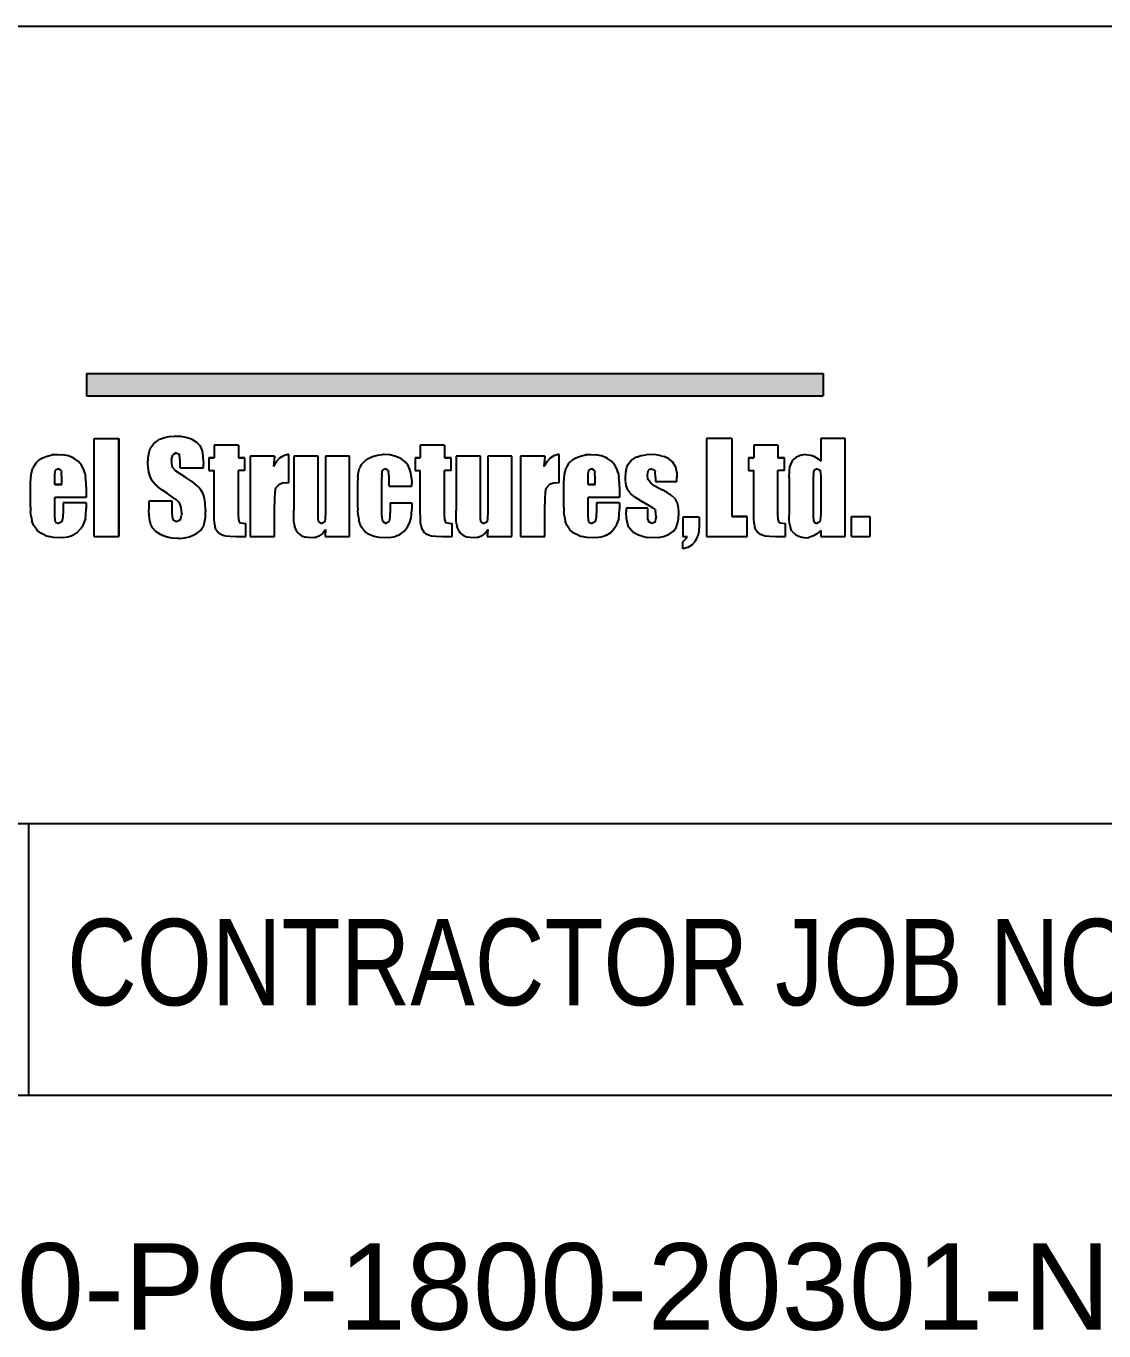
# Model space of a CAD drawing. Header units: millimetres. Extents: x -74 to 521, y -177 to 244.
# Drawn here: x 469.88 to 486.56, y -98.17 to -77.99 of the extents above; entities that cross this region are included whole.
import ezdxf

# ---------------------------------------------------------------- set-up
doc = ezdxf.new("R2010")
doc.units = ezdxf.units.MM
doc.styles.add('Arial', font='ARIAL.TTF', dxfattribs={"height": 0.2})

# ---------------------------------------------------------------- blocks, each defined once
blk = doc.blocks.new('Unknown-251777438-5458')
at = {"linetype": 'Continuous'}
for points in [[(470.816, -83.364), (470.816, -83.707), (482.215, -83.364)], [(470.816, -83.707), (482.215, -83.707), (482.215, -83.364)]]:
    blk.add_hatch(color=3, dxfattribs=at).paths.add_polyline_path(points)
at = {"color": 7, "linetype": 'Continuous'}
for p, q in [((426.831, -77.989), (506.016, -77.989)), ((426.834, -77.989), (506.016, -77.989)), ((426.809, -90.324), (506.016, -90.324)), ((469.921, -94.529), (469.921, -90.324)), ((426.809, -94.529), (506.016, -94.529))]:
    blk.add_line(p, q, dxfattribs=at)
at = {"color": 3, "linetype": 'Continuous'}
for p, q in [((470.816, -83.364), (482.215, -83.364)), ((470.816, -83.364), (470.816, -83.707)), ((482.215, -83.364), (482.215, -83.707)), ((470.816, -83.707), (482.215, -83.707)), ((470.931, -85.882), (470.931, -84.366)), ((470.931, -84.366), (471.316, -84.366)), ((471.316, -84.366), (471.316, -85.882)), ((471.316, -85.882), (471.316, -84.366)), ((471.316, -84.366), (471.316, -84.366)), ((471.316, -85.882), (471.316, -84.366)), ((471.951, -84.379), (472.019, -84.355)), ((472.019, -84.355), (472.095, -84.339)), ((472.095, -84.339), (472.18, -84.334)), ((472.18, -84.334), (472.275, -84.338)), ((472.189, -84.334), (472.18, -84.334)), ((472.18, -84.334), (472.275, -84.338)), ((472.275, -84.338), (472.189, -84.334)), ((472.353, -84.351), (472.275, -84.338)), ((472.423, -84.372), (472.353, -84.351)), ((480.798, -84.366), (480.408, -84.366)), ((480.408, -84.366), (480.408, -85.882)), ((480.798, -84.366), (480.798, -85.577)), ((482.552, -84.366), (482.176, -84.366)), ((482.176, -84.366), (482.176, -84.718)), ((482.552, -85.882), (482.552, -84.366)), ((471.781, -84.584), (471.801, -84.521)), ((471.801, -84.521), (471.809, -84.506)), ((471.809, -84.506), (471.854, -84.446)), ((471.854, -84.446), (471.916, -84.398)), ((471.916, -84.398), (471.951, -84.379)), ((472.449, -84.383), (472.423, -84.372)), ((472.523, -84.428), (472.449, -84.383)), ((472.575, -84.48), (472.523, -84.428)), ((472.59, -84.508), (472.575, -84.48)), ((472.609, -84.564), (472.59, -84.508)), ((472.619, -84.639), (472.609, -84.564)), ((473.164, -84.473), (472.788, -84.473)), ((472.788, -84.473), (472.788, -84.669)), ((473.164, -84.473), (473.164, -84.669)), ((476.356, -84.473), (475.979, -84.473)), ((475.979, -84.473), (475.979, -84.669)), ((476.356, -84.473), (476.356, -84.669)), ((481.514, -84.473), (481.139, -84.473)), ((481.139, -84.473), (481.139, -84.669)), ((481.514, -84.473), (481.514, -84.669)), ((469.992, -84.811), (470.033, -84.746)), ((470.033, -84.746), (470.089, -84.693)), ((470.089, -84.693), (470.135, -84.666)), ((470.135, -84.666), (470.205, -84.639)), ((470.205, -84.639), (470.28, -84.622)), ((470.28, -84.622), (470.363, -84.617)), ((470.28, -84.622), (470.363, -84.617)), ((470.363, -84.617), (470.28, -84.622)), ((470.363, -84.617), (470.45, -84.622)), ((470.363, -84.617), (470.363, -84.617)), ((470.528, -84.637), (470.45, -84.622)), ((470.596, -84.662), (470.528, -84.637)), ((470.624, -84.677), (470.596, -84.662)), ((470.689, -84.725), (470.624, -84.677)), ((470.739, -84.783), (470.689, -84.725)), ((471.765, -84.76), (471.769, -84.663)), ((471.767, -84.81), (471.765, -84.76)), ((471.769, -84.663), (471.781, -84.584)), ((472.13, -84.692), (472.149, -84.62)), ((472.13, -84.692), (472.13, -84.708)), ((472.14, -84.793), (472.13, -84.708)), ((472.202, -84.591), (472.149, -84.62)), ((472.202, -84.591), (472.248, -84.612)), ((472.248, -84.612), (472.254, -84.625)), ((472.262, -84.712), (472.254, -84.625)), ((472.262, -84.824), (472.262, -84.712)), ((472.624, -84.734), (472.619, -84.639)), ((472.624, -84.734), (472.625, -84.765)), ((472.625, -84.824), (472.625, -84.765)), ((472.708, -84.669), (472.708, -84.865)), ((472.708, -84.669), (472.708, -84.669)), ((472.708, -84.669), (472.788, -84.669)), ((472.788, -84.669), (472.708, -84.669)), ((472.788, -84.669), (472.708, -84.669)), ((473.265, -84.669), (473.164, -84.669)), ((473.164, -84.669), (473.265, -84.669)), ((473.164, -84.669), (473.265, -84.669)), ((473.265, -84.865), (473.265, -84.669)), ((473.265, -84.669), (473.265, -84.669)), ((473.723, -84.639), (473.348, -84.639)), ((473.348, -84.639), (473.348, -85.882)), ((473.723, -84.639), (473.708, -84.802)), ((473.751, -84.728), (473.708, -84.802)), ((473.802, -84.673), (473.751, -84.728)), ((473.862, -84.636), (473.802, -84.673)), ((473.931, -84.618), (473.862, -84.636)), ((473.944, -84.617), (473.931, -84.618)), ((473.944, -85.054), (473.944, -84.617)), ((474.397, -84.639), (474.022, -84.639)), ((474.022, -84.639), (474.022, -85.477)), ((474.397, -85.485), (474.397, -84.639)), ((474.886, -84.639), (474.511, -84.639)), ((474.511, -84.639), (474.511, -85.475)), ((474.886, -85.882), (474.886, -84.639)), ((475.041, -84.823), (475.076, -84.764)), ((475.076, -84.764), (475.133, -84.708)), ((475.133, -84.708), (475.175, -84.68)), ((475.175, -84.68), (475.241, -84.647)), ((475.241, -84.647), (475.315, -84.627)), ((475.315, -84.627), (475.396, -84.617)), ((475.426, -84.617), (475.396, -84.617)), ((475.51, -84.622), (475.426, -84.617)), ((475.586, -84.639), (475.51, -84.622)), ((475.654, -84.667), (475.586, -84.639)), ((475.677, -84.68), (475.654, -84.667)), ((475.743, -84.729), (475.677, -84.68)), ((475.791, -84.788), (475.743, -84.729)), ((475.899, -84.669), (475.899, -84.865)), ((475.899, -84.669), (475.899, -84.669)), ((475.899, -84.669), (475.979, -84.669)), ((475.979, -84.669), (475.899, -84.669)), ((475.979, -84.669), (475.899, -84.669)), ((476.457, -84.669), (476.356, -84.669)), ((476.356, -84.669), (476.457, -84.669)), ((476.356, -84.669), (476.457, -84.669)), ((476.457, -84.865), (476.457, -84.669)), ((476.457, -84.669), (476.457, -84.669)), ((476.909, -84.639), (476.533, -84.639)), ((476.533, -84.639), (476.533, -85.477)), ((476.909, -85.485), (476.909, -84.639)), ((477.398, -84.639), (477.022, -84.639)), ((477.022, -84.639), (477.022, -85.475)), ((477.398, -85.882), (477.398, -84.639)), ((477.907, -84.639), (477.532, -84.639)), ((477.532, -84.639), (477.532, -85.882)), ((477.907, -84.639), (477.892, -84.802)), ((477.935, -84.728), (477.892, -84.802)), ((477.987, -84.673), (477.935, -84.728)), ((478.047, -84.636), (477.987, -84.673)), ((478.115, -84.618), (478.047, -84.636)), ((478.128, -84.617), (478.115, -84.618)), ((478.128, -85.054), (478.128, -84.617)), ((478.245, -84.811), (478.285, -84.746)), ((478.285, -84.746), (478.342, -84.693)), ((478.342, -84.693), (478.387, -84.666)), ((478.387, -84.666), (478.456, -84.639)), ((478.456, -84.639), (478.533, -84.622)), ((478.533, -84.622), (478.615, -84.617)), ((478.533, -84.622), (478.615, -84.617)), ((478.615, -84.617), (478.533, -84.622)), ((478.615, -84.617), (478.702, -84.622)), ((478.615, -84.617), (478.615, -84.617)), ((478.779, -84.637), (478.702, -84.622)), ((478.848, -84.662), (478.779, -84.637)), ((478.876, -84.677), (478.848, -84.662)), ((478.941, -84.725), (478.876, -84.677)), ((478.991, -84.783), (478.941, -84.725)), ((479.174, -84.814), (479.195, -84.764)), ((479.195, -84.764), (479.24, -84.707)), ((479.24, -84.707), (479.307, -84.664)), ((479.327, -84.655), (479.307, -84.664)), ((479.327, -84.655), (479.397, -84.633)), ((479.397, -84.633), (479.475, -84.62)), ((479.543, -84.617), (479.475, -84.62)), ((479.629, -84.621), (479.543, -84.617)), ((479.705, -84.634), (479.629, -84.621)), ((479.705, -84.634), (479.752, -84.647)), ((479.827, -84.684), (479.752, -84.647)), ((479.883, -84.73), (479.827, -84.684)), ((479.93, -84.8), (479.883, -84.73)), ((479.883, -84.73), (479.883, -84.73)), ((481.058, -84.669), (481.058, -84.865)), ((481.058, -84.669), (481.058, -84.669)), ((481.058, -84.669), (481.139, -84.669)), ((481.139, -84.669), (481.058, -84.669)), ((481.139, -84.669), (481.058, -84.669)), ((481.616, -84.669), (481.514, -84.669)), ((481.514, -84.669), (481.616, -84.669)), ((481.514, -84.669), (481.616, -84.669)), ((481.616, -84.865), (481.616, -84.669)), ((481.616, -84.669), (481.616, -84.669)), ((481.706, -84.768), (481.699, -84.798)), ((481.741, -84.703), (481.706, -84.768)), ((481.788, -84.662), (481.741, -84.703)), ((481.856, -84.629), (481.788, -84.662)), ((481.934, -84.617), (481.856, -84.629)), ((481.934, -84.617), (481.943, -84.617)), ((481.943, -84.617), (482.023, -84.626)), ((482.023, -84.626), (482.071, -84.642)), ((482.071, -84.642), (482.137, -84.682)), ((482.137, -84.682), (482.176, -84.718)), ((469.948, -85.068), (469.952, -84.976)), ((469.952, -84.976), (469.964, -84.897)), ((469.964, -84.897), (469.984, -84.829)), ((469.992, -84.811), (469.984, -84.829)), ((470.323, -84.99), (470.325, -84.92)), ((470.325, -84.92), (470.333, -84.86)), ((470.38, -84.837), (470.333, -84.86)), ((470.423, -84.864), (470.38, -84.837)), ((470.423, -84.864), (470.429, -84.895)), ((470.433, -84.99), (470.429, -84.895)), ((470.767, -84.837), (470.739, -84.783)), ((470.787, -84.899), (470.767, -84.837)), ((470.787, -84.899), (470.8, -84.973)), ((470.807, -85.06), (470.8, -84.973)), ((471.776, -84.891), (471.767, -84.81)), ((471.797, -84.958), (471.776, -84.891)), ((471.828, -85.022), (471.797, -84.958)), ((472.151, -84.821), (472.14, -84.793)), ((472.151, -84.821), (472.192, -84.867)), ((472.261, -84.914), (472.192, -84.867)), ((472.353, -84.971), (472.261, -84.914)), ((472.262, -84.824), (472.625, -84.824)), ((472.43, -85.024), (472.353, -84.971)), ((472.708, -84.865), (472.788, -84.865)), ((472.788, -85.496), (472.788, -84.865)), ((473.164, -85.531), (473.164, -84.865)), ((473.265, -84.865), (473.164, -84.865)), ((473.708, -84.802), (473.708, -84.802)), ((475.013, -84.967), (475.009, -85.062)), ((475.013, -84.967), (475.023, -84.888)), ((475.023, -84.888), (475.04, -84.826)), ((475.041, -84.823), (475.04, -84.826)), ((475.385, -84.928), (475.395, -84.86)), ((475.385, -84.928), (475.385, -84.965)), ((475.385, -85.551), (475.385, -84.965)), ((475.439, -84.837), (475.395, -84.86)), ((475.483, -84.863), (475.439, -84.837)), ((475.483, -84.863), (475.488, -84.878)), ((475.495, -84.965), (475.488, -84.878)), ((475.495, -85.108), (475.495, -84.965)), ((475.814, -84.838), (475.791, -84.788)), ((475.832, -84.9), (475.814, -84.838)), ((475.842, -84.975), (475.832, -84.9)), ((475.842, -84.975), (475.848, -85.064)), ((475.899, -84.865), (475.979, -84.865)), ((475.979, -85.496), (475.979, -84.865)), ((476.356, -85.531), (476.356, -84.865)), ((476.457, -84.865), (476.356, -84.865)), ((477.892, -84.802), (477.892, -84.802)), ((478.201, -85.068), (478.205, -84.976)), ((478.205, -84.976), (478.217, -84.897)), ((478.217, -84.897), (478.236, -84.829)), ((478.245, -84.811), (478.236, -84.829)), ((478.576, -84.99), (478.577, -84.92)), ((478.577, -84.92), (478.585, -84.86)), ((478.633, -84.837), (478.585, -84.86)), ((478.675, -84.864), (478.633, -84.837)), ((478.675, -84.864), (478.681, -84.895)), ((478.685, -84.99), (478.681, -84.895)), ((479.02, -84.837), (478.991, -84.783)), ((479.039, -84.899), (479.02, -84.837)), ((479.039, -84.899), (479.053, -84.973)), ((479.06, -85.06), (479.053, -84.973)), ((479.156, -84.984), (479.161, -84.889)), ((479.161, -84.889), (479.174, -84.814)), ((479.495, -84.921), (479.511, -84.858)), ((479.502, -85.001), (479.495, -84.921)), ((479.558, -84.837), (479.511, -84.858)), ((479.558, -84.837), (479.607, -84.86)), ((479.607, -84.86), (479.612, -84.877)), ((479.617, -84.968), (479.612, -84.877)), ((479.617, -84.968), (479.617, -85.036)), ((479.94, -84.826), (479.93, -84.8)), ((479.947, -84.894), (479.94, -84.826)), ((479.947, -84.894), (479.948, -84.964)), ((479.948, -85.036), (479.948, -84.964)), ((481.058, -84.865), (481.139, -84.865)), ((481.139, -85.496), (481.139, -84.865)), ((481.514, -85.531), (481.514, -84.865)), ((481.616, -84.865), (481.514, -84.865)), ((481.687, -84.97), (481.69, -84.871)), ((481.687, -84.97), (481.687, -85.552)), ((481.69, -84.871), (481.699, -84.798)), ((482.063, -84.928), (482.074, -84.858)), ((482.063, -84.928), (482.063, -84.952)), ((482.063, -85.56), (482.063, -84.952)), ((482.119, -84.837), (482.074, -84.858)), ((482.119, -84.837), (482.165, -84.86)), ((482.165, -84.86), (482.168, -84.868)), ((482.168, -84.868), (482.176, -84.952)), ((482.176, -84.952), (482.176, -85.527)), ((469.948, -85.43), (469.948, -85.068)), ((470.323, -85.08), (470.323, -84.99)), ((470.323, -85.08), (470.323, -85.08)), ((470.323, -85.08), (470.433, -85.08)), ((470.433, -85.08), (470.323, -85.08)), ((470.433, -85.08), (470.323, -85.08)), ((470.433, -85.08), (470.433, -84.99)), ((470.808, -85.118), (470.807, -85.06)), ((470.808, -85.118), (470.808, -85.282)), ((471.874, -85.08), (471.828, -85.022)), ((471.874, -85.08), (471.875, -85.081)), ((471.875, -85.081), (471.917, -85.116)), ((471.982, -85.163), (471.917, -85.116)), ((472.067, -85.221), (471.982, -85.163)), ((472.43, -85.024), (472.494, -85.073)), ((472.545, -85.118), (472.494, -85.073)), ((472.545, -85.118), (472.581, -85.159)), ((472.589, -85.171), (472.581, -85.159)), ((472.617, -85.224), (472.589, -85.171)), ((473.733, -85.16), (473.727, -85.21)), ((473.741, -85.137), (473.733, -85.16)), ((473.793, -85.082), (473.741, -85.137)), ((473.854, -85.061), (473.793, -85.082)), ((473.944, -85.054), (473.854, -85.061)), ((475.009, -85.062), (475.009, -85.415)), ((475.495, -85.108), (475.849, -85.108)), ((475.849, -85.108), (475.848, -85.064)), ((477.918, -85.16), (477.911, -85.21)), ((477.925, -85.137), (477.918, -85.16)), ((477.977, -85.082), (477.925, -85.137)), ((478.038, -85.061), (477.977, -85.082)), ((478.128, -85.054), (478.038, -85.061)), ((478.201, -85.43), (478.201, -85.068)), ((478.576, -85.08), (478.576, -84.99)), ((478.576, -85.08), (478.576, -85.08)), ((478.576, -85.08), (478.685, -85.08)), ((478.685, -85.08), (478.576, -85.08)), ((478.685, -85.08), (478.576, -85.08)), ((478.685, -85.08), (478.685, -84.99)), ((479.061, -85.118), (479.06, -85.06)), ((479.061, -85.118), (479.061, -85.282)), ((479.156, -85.014), (479.156, -84.984)), ((479.167, -85.094), (479.156, -85.014)), ((479.192, -85.164), (479.167, -85.094)), ((479.192, -85.164), (479.202, -85.183)), ((479.502, -85.001), (479.503, -85.004)), ((479.551, -85.063), (479.503, -85.004)), ((479.599, -85.095), (479.551, -85.063)), ((479.599, -85.095), (479.677, -85.138)), ((479.617, -85.036), (479.948, -85.036)), ((479.677, -85.138), (479.712, -85.156)), ((479.799, -85.203), (479.712, -85.156)), ((470.323, -85.551), (470.323, -85.282)), ((470.808, -85.282), (470.323, -85.282)), ((470.808, -85.362), (470.453, -85.362)), ((470.453, -85.362), (470.453, -85.527)), ((470.808, -85.362), (470.808, -85.454)), ((472.14, -85.338), (471.777, -85.338)), ((471.777, -85.338), (471.777, -85.438)), ((472.147, -85.275), (472.067, -85.221)), ((472.14, -85.523), (472.14, -85.338)), ((472.211, -85.324), (472.147, -85.275)), ((472.211, -85.324), (472.25, -85.359)), ((472.25, -85.359), (472.259, -85.372)), ((472.28, -85.436), (472.259, -85.372)), ((472.639, -85.292), (472.617, -85.224)), ((472.651, -85.373), (472.639, -85.292)), ((472.657, -85.468), (472.651, -85.373)), ((473.727, -85.21), (473.723, -85.291)), ((473.723, -85.291), (473.723, -85.391)), ((475.849, -85.37), (475.515, -85.37)), ((475.515, -85.37), (475.515, -85.518)), ((475.849, -85.37), (475.847, -85.467)), ((477.908, -85.291), (477.907, -85.391)), ((477.911, -85.21), (477.908, -85.291)), ((478.576, -85.551), (478.576, -85.282)), ((479.061, -85.282), (478.576, -85.282)), ((479.061, -85.362), (478.706, -85.362)), ((478.706, -85.362), (478.706, -85.527)), ((479.061, -85.362), (479.061, -85.454)), ((479.244, -85.23), (479.202, -85.183)), ((479.307, -85.281), (479.244, -85.23)), ((479.393, -85.335), (479.307, -85.281)), ((479.393, -85.335), (479.42, -85.35)), ((479.518, -85.406), (479.42, -85.35)), ((479.867, -85.248), (479.799, -85.203)), ((479.914, -85.292), (479.867, -85.248)), ((479.914, -85.292), (479.926, -85.308)), ((479.957, -85.367), (479.926, -85.308)), ((479.974, -85.444), (479.957, -85.367)), ((469.948, -85.43), (469.949, -85.495)), ((469.956, -85.577), (469.949, -85.495)), ((469.956, -85.577), (469.968, -85.641)), ((470.33, -85.641), (470.323, -85.551)), ((470.451, -85.586), (470.453, -85.527)), ((470.797, -85.618), (470.805, -85.547)), ((470.805, -85.547), (470.808, -85.454)), ((471.777, -85.438), (471.777, -85.473)), ((471.782, -85.563), (471.777, -85.473)), ((471.794, -85.638), (471.782, -85.563)), ((472.148, -85.613), (472.14, -85.523)), ((472.267, -85.625), (472.286, -85.553)), ((472.287, -85.533), (472.28, -85.436)), ((472.287, -85.533), (472.286, -85.553)), ((472.653, -85.59), (472.657, -85.493)), ((472.657, -85.468), (472.657, -85.493)), ((472.789, -85.602), (472.788, -85.496)), ((473.169, -85.634), (473.164, -85.531)), ((473.723, -85.882), (473.723, -85.391)), ((474.022, -85.551), (474.022, -85.477)), ((474.024, -85.635), (474.022, -85.551)), ((474.399, -85.593), (474.397, -85.485)), ((474.511, -85.51), (474.508, -85.607)), ((474.511, -85.475), (474.511, -85.51)), ((475.009, -85.415), (475.01, -85.472)), ((475.017, -85.559), (475.01, -85.472)), ((475.017, -85.559), (475.029, -85.633)), ((475.394, -85.634), (475.385, -85.551)), ((475.513, -85.585), (475.515, -85.518)), ((475.839, -85.593), (475.843, -85.545)), ((475.843, -85.545), (475.847, -85.467)), ((475.981, -85.602), (475.979, -85.496)), ((476.36, -85.634), (476.356, -85.531)), ((476.534, -85.551), (476.533, -85.477)), ((476.536, -85.635), (476.534, -85.551)), ((476.911, -85.593), (476.909, -85.485)), ((477.022, -85.51), (477.02, -85.607)), ((477.022, -85.475), (477.022, -85.51)), ((477.907, -85.882), (477.907, -85.391)), ((478.201, -85.43), (478.202, -85.495)), ((478.209, -85.577), (478.202, -85.495)), ((478.209, -85.577), (478.22, -85.641)), ((478.581, -85.641), (478.576, -85.551)), ((478.704, -85.586), (478.706, -85.527)), ((479.05, -85.618), (479.058, -85.547)), ((479.058, -85.547), (479.061, -85.454)), ((479.498, -85.445), (479.165, -85.445)), ((479.165, -85.445), (479.165, -85.505)), ((479.169, -85.599), (479.165, -85.505)), ((479.498, -85.524), (479.498, -85.445)), ((479.502, -85.62), (479.498, -85.524)), ((479.581, -85.445), (479.518, -85.406)), ((479.581, -85.445), (479.611, -85.468)), ((479.611, -85.468), (479.621, -85.488)), ((479.631, -85.578), (479.621, -85.488)), ((479.631, -85.578), (479.631, -85.591)), ((479.973, -85.609), (479.978, -85.514)), ((479.978, -85.514), (479.974, -85.444)), ((481.036, -85.577), (480.798, -85.577)), ((480.798, -85.577), (481.036, -85.577)), ((480.798, -85.577), (481.036, -85.577)), ((481.036, -85.882), (481.036, -85.577)), ((481.036, -85.577), (481.036, -85.577)), ((481.14, -85.602), (481.139, -85.496)), ((481.519, -85.634), (481.514, -85.531)), ((481.688, -85.605), (481.687, -85.552)), ((482.069, -85.647), (482.063, -85.56)), ((482.176, -85.527), (482.174, -85.596)), ((482.652, -85.882), (482.652, -85.573)), ((482.652, -85.573), (482.935, -85.573)), ((482.935, -85.573), (482.935, -85.882)), ((469.994, -85.708), (469.968, -85.641)), ((470.039, -85.773), (469.994, -85.708)), ((470.039, -85.773), (470.047, -85.784)), ((470.105, -85.832), (470.047, -85.784)), ((470.33, -85.641), (470.335, -85.66)), ((470.335, -85.66), (470.381, -85.684)), ((470.439, -85.651), (470.381, -85.684)), ((470.439, -85.651), (470.451, -85.586)), ((470.672, -85.82), (470.726, -85.763)), ((470.726, -85.763), (470.768, -85.699)), ((470.768, -85.699), (470.794, -85.631)), ((470.797, -85.618), (470.794, -85.631)), ((471.811, -85.701), (471.794, -85.638)), ((471.836, -85.75), (471.811, -85.701)), ((471.887, -85.805), (471.836, -85.75)), ((472.148, -85.613), (472.156, -85.632)), ((472.209, -85.657), (472.156, -85.632)), ((472.267, -85.625), (472.209, -85.657)), ((472.209, -85.657), (472.209, -85.657)), ((472.58, -85.789), (472.62, -85.732)), ((472.622, -85.729), (472.62, -85.732)), ((472.622, -85.729), (472.642, -85.668)), ((472.642, -85.668), (472.653, -85.59)), ((472.793, -85.682), (472.789, -85.602)), ((472.793, -85.682), (472.798, -85.731)), ((472.798, -85.731), (472.806, -85.756)), ((472.806, -85.756), (472.85, -85.82)), ((473.169, -85.634), (473.177, -85.666)), ((473.177, -85.666), (473.237, -85.68)), ((473.237, -85.68), (473.281, -85.681)), ((473.281, -85.882), (473.281, -85.681)), ((474.028, -85.69), (474.024, -85.635)), ((474.028, -85.69), (474.034, -85.72)), ((474.062, -85.795), (474.034, -85.72)), ((474.405, -85.652), (474.399, -85.593)), ((474.405, -85.652), (474.407, -85.657)), ((474.407, -85.657), (474.453, -85.684)), ((474.504, -85.656), (474.453, -85.684)), ((474.453, -85.684), (474.453, -85.684)), ((474.46, -85.841), (474.511, -85.778)), ((474.508, -85.607), (474.504, -85.656)), ((474.511, -85.778), (474.505, -85.882)), ((475.048, -85.695), (475.029, -85.633)), ((475.07, -85.74), (475.048, -85.695)), ((475.117, -85.8), (475.07, -85.74)), ((475.394, -85.634), (475.401, -85.65)), ((475.401, -85.65), (475.45, -85.684)), ((475.45, -85.684), (475.502, -85.649)), ((475.45, -85.684), (475.45, -85.684)), ((475.502, -85.649), (475.513, -85.585)), ((475.725, -85.805), (475.776, -85.746)), ((475.776, -85.746), (475.781, -85.738)), ((475.781, -85.738), (475.819, -85.665)), ((475.819, -85.665), (475.839, -85.593)), ((475.984, -85.682), (475.981, -85.602)), ((475.984, -85.682), (475.99, -85.731)), ((475.99, -85.731), (475.997, -85.756)), ((475.997, -85.756), (476.041, -85.82)), ((476.36, -85.634), (476.368, -85.666)), ((476.368, -85.666), (476.428, -85.68)), ((476.428, -85.68), (476.472, -85.681)), ((476.472, -85.882), (476.472, -85.681)), ((476.54, -85.69), (476.536, -85.635)), ((476.54, -85.69), (476.545, -85.72)), ((476.573, -85.795), (476.545, -85.72)), ((476.916, -85.652), (476.911, -85.593)), ((476.916, -85.652), (476.917, -85.657)), ((476.917, -85.657), (476.965, -85.684)), ((477.015, -85.656), (476.965, -85.684)), ((476.965, -85.684), (476.965, -85.684)), ((476.971, -85.841), (477.022, -85.778)), ((477.02, -85.607), (477.015, -85.656)), ((477.022, -85.778), (477.016, -85.882)), ((478.246, -85.708), (478.22, -85.641)), ((478.29, -85.773), (478.246, -85.708)), ((478.29, -85.773), (478.3, -85.784)), ((478.357, -85.832), (478.3, -85.784)), ((478.581, -85.641), (478.587, -85.66)), ((478.587, -85.66), (478.634, -85.684)), ((478.692, -85.651), (478.634, -85.684)), ((478.692, -85.651), (478.704, -85.586)), ((478.925, -85.82), (478.979, -85.763)), ((478.979, -85.763), (479.021, -85.699)), ((479.021, -85.699), (479.047, -85.631)), ((479.05, -85.618), (479.047, -85.631)), ((479.183, -85.677), (479.169, -85.599)), ((479.203, -85.737), (479.183, -85.677)), ((479.219, -85.763), (479.203, -85.737)), ((479.27, -85.816), (479.219, -85.763)), ((479.502, -85.62), (479.511, -85.654)), ((479.56, -85.684), (479.511, -85.654)), ((479.616, -85.664), (479.56, -85.684)), ((479.56, -85.684), (479.56, -85.684)), ((479.616, -85.664), (479.631, -85.591)), ((479.895, -85.803), (479.939, -85.743)), ((479.939, -85.743), (479.959, -85.685)), ((479.959, -85.685), (479.973, -85.609)), ((480.296, -85.584), (480.044, -85.584)), ((480.044, -85.584), (480.044, -85.882)), ((480.296, -85.72), (480.291, -85.808)), ((480.296, -85.584), (480.296, -85.72)), ((481.144, -85.682), (481.14, -85.602)), ((481.144, -85.682), (481.15, -85.731)), ((481.15, -85.731), (481.156, -85.756)), ((481.156, -85.756), (481.201, -85.82)), ((481.519, -85.634), (481.528, -85.666)), ((481.528, -85.666), (481.588, -85.68)), ((481.588, -85.68), (481.632, -85.681)), ((481.632, -85.882), (481.632, -85.681)), ((481.694, -85.69), (481.688, -85.605)), ((481.694, -85.69), (481.706, -85.751)), ((481.73, -85.8), (481.706, -85.751)), ((482.069, -85.647), (482.073, -85.66)), ((482.073, -85.66), (482.116, -85.684)), ((482.164, -85.657), (482.116, -85.684)), ((482.174, -85.596), (482.164, -85.657)), ((470.179, -85.869), (470.105, -85.832)), ((470.179, -85.869), (470.229, -85.885)), ((470.305, -85.899), (470.229, -85.885)), ((470.389, -85.903), (470.305, -85.899)), ((470.447, -85.901), (470.389, -85.903)), ((470.447, -85.901), (470.526, -85.889)), ((470.526, -85.889), (470.593, -85.868)), ((470.606, -85.862), (470.593, -85.868)), ((470.606, -85.862), (470.672, -85.82)), ((470.931, -85.882), (471.316, -85.882)), ((471.957, -85.853), (471.887, -85.805)), ((471.991, -85.87), (471.957, -85.853)), ((472.062, -85.893), (471.991, -85.87)), ((472.139, -85.908), (472.062, -85.893)), ((472.225, -85.913), (472.139, -85.908)), ((472.249, -85.913), (472.225, -85.913)), ((472.249, -85.913), (472.33, -85.905)), ((472.33, -85.905), (472.406, -85.888)), ((472.406, -85.888), (472.475, -85.86)), ((472.475, -85.86), (472.517, -85.838)), ((472.517, -85.838), (472.58, -85.789)), ((472.85, -85.82), (472.876, -85.841)), ((472.876, -85.841), (472.946, -85.87)), ((472.946, -85.87), (472.963, -85.873)), ((472.963, -85.873), (473.033, -85.879)), ((473.033, -85.879), (473.13, -85.882)), ((473.13, -85.882), (473.281, -85.882)), ((473.348, -85.882), (473.723, -85.882)), ((474.062, -85.795), (474.082, -85.824)), ((474.144, -85.874), (474.082, -85.824)), ((474.144, -85.874), (474.201, -85.894)), ((474.283, -85.903), (474.201, -85.894)), ((474.344, -85.898), (474.283, -85.903)), ((474.344, -85.898), (474.415, -85.872)), ((474.46, -85.841), (474.415, -85.872)), ((474.505, -85.882), (474.886, -85.882)), ((475.179, -85.848), (475.117, -85.8)), ((475.198, -85.859), (475.179, -85.848)), ((475.263, -85.884), (475.198, -85.859)), ((475.341, -85.898), (475.263, -85.884)), ((475.43, -85.903), (475.341, -85.898)), ((475.494, -85.901), (475.43, -85.903)), ((475.494, -85.901), (475.572, -85.888)), ((475.572, -85.888), (475.639, -85.863)), ((475.639, -85.863), (475.663, -85.851)), ((475.663, -85.851), (475.725, -85.805)), ((476.041, -85.82), (476.067, -85.841)), ((476.067, -85.841), (476.138, -85.87)), ((476.138, -85.87), (476.155, -85.873)), ((476.155, -85.873), (476.225, -85.879)), ((476.225, -85.879), (476.321, -85.882)), ((476.321, -85.882), (476.472, -85.882)), ((476.573, -85.795), (476.593, -85.824)), ((476.656, -85.874), (476.593, -85.824)), ((476.656, -85.874), (476.712, -85.894)), ((476.795, -85.903), (476.712, -85.894)), ((476.855, -85.898), (476.795, -85.903)), ((476.855, -85.898), (476.927, -85.872)), ((476.971, -85.841), (476.927, -85.872)), ((477.016, -85.882), (477.398, -85.882)), ((477.532, -85.882), (477.907, -85.882)), ((478.432, -85.869), (478.357, -85.832)), ((478.432, -85.869), (478.481, -85.885)), ((478.558, -85.899), (478.481, -85.885)), ((478.642, -85.903), (478.558, -85.899)), ((478.699, -85.901), (478.642, -85.903)), ((478.699, -85.901), (478.778, -85.889)), ((478.778, -85.889), (478.845, -85.868)), ((478.859, -85.862), (478.845, -85.868)), ((478.859, -85.862), (478.925, -85.82)), ((479.344, -85.859), (479.27, -85.816)), ((479.356, -85.864), (479.344, -85.859)), ((479.425, -85.886), (479.356, -85.864)), ((479.425, -85.886), (479.502, -85.899)), ((479.588, -85.903), (479.502, -85.899)), ((479.663, -85.899), (479.588, -85.903)), ((479.663, -85.899), (479.741, -85.886)), ((479.741, -85.886), (479.809, -85.861)), ((479.809, -85.861), (479.832, -85.85)), ((479.832, -85.85), (479.895, -85.803)), ((480.044, -85.882), (480.108, -85.882)), ((480.044, -85.967), (480.099, -85.911)), ((480.044, -86.075), (480.044, -85.967)), ((480.099, -85.911), (480.108, -85.882)), ((480.184, -86.012), (480.234, -85.963)), ((480.234, -85.963), (480.271, -85.895)), ((480.271, -85.895), (480.275, -85.881)), ((480.291, -85.808), (480.275, -85.881)), ((480.408, -85.882), (481.036, -85.882)), ((481.201, -85.82), (481.226, -85.841)), ((481.226, -85.841), (481.298, -85.87)), ((481.298, -85.87), (481.315, -85.873)), ((481.315, -85.873), (481.383, -85.879)), ((481.383, -85.879), (481.48, -85.882)), ((481.48, -85.882), (481.632, -85.882)), ((481.73, -85.8), (481.788, -85.857)), ((481.788, -85.857), (481.792, -85.86)), ((481.792, -85.86), (481.86, -85.892)), ((481.86, -85.892), (481.938, -85.903)), ((481.938, -85.903), (481.989, -85.899)), ((482.064, -85.876), (481.989, -85.899)), ((482.115, -85.845), (482.064, -85.876)), ((482.176, -85.792), (482.115, -85.845)), ((482.176, -85.792), (482.176, -85.882)), ((482.176, -85.882), (482.552, -85.882)), ((482.652, -85.882), (482.935, -85.882)), ((480.117, -86.052), (480.044, -86.075)), ((480.184, -86.012), (480.117, -86.052))]:
    blk.add_line(p, q, dxfattribs=at)
at = {"color": 7, "linetype": 'Continuous', "style": 'Arial', "width": 0.8}
blk.add_text('CONTRACTOR JOB NO.:', height=1.33711, dxfattribs=at).set_placement((470.513, -93.136))
at = {"color": 6, "linetype": 'Continuous', "style": 'Arial'}
blk.add_text('215777C008-00000-PO-1800-20301-NFS520', height=1.33711, dxfattribs=at).set_placement((454.262, -98.154))

msp = doc.modelspace()

# ---------------------------------------------------------------- block references
msp.add_blockref('Unknown-251777438-5458', (0, 0))

doc.saveas('drawing.dxf')
